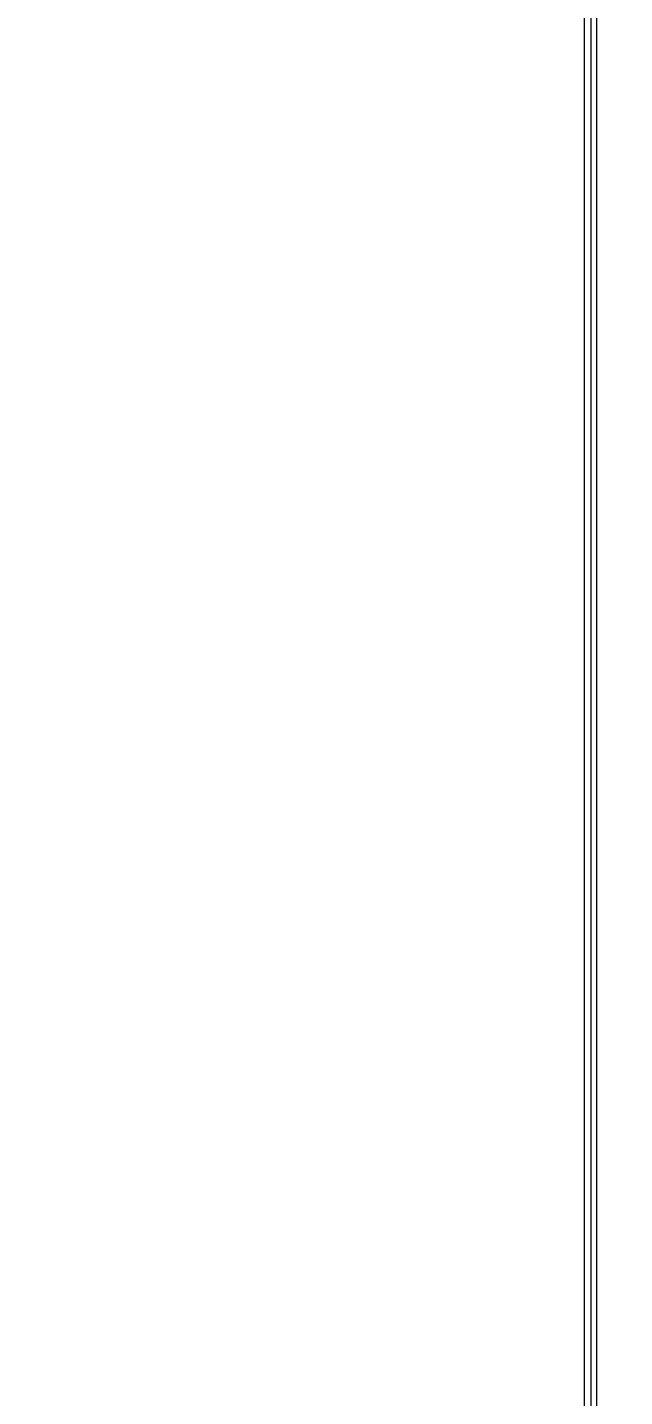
# Model space of a CAD drawing. Extents: x 3571 to 9666, y -561 to 1991.
# Drawn here: x 3926.39 to 3933.42, y 1223.51 to 1239.64 of the extents above; entities that cross this region are included whole.
import ezdxf

# ---------------------------------------------------------------- set-up
doc = ezdxf.new("R2010")
doc.units = 0
doc.header["$LTSCALE"] = 20
doc.header["$MEASUREMENT"] = 0
doc.layers.get('0').update_dxf_attribs({"linetype": 'CONTINUOUS'})
doc.layers.get('DEFPOINTS').update_dxf_attribs({"linetype": 'CONTINUOUS'})
doc.styles.get("Standard").update_dxf_attribs({"font": 'NanumGothic.ttf'})
doc.dimstyles.get("Standard").update_dxf_attribs({"dimtxt": 2.7, "dimasz": 2.5, "dimexe": 1.5, "dimexo": 1.5, "dimgap": 1.5, "dimtad": 1, "dimdec": 0, "dimlfac": 10, "dimzin": 0, "dimdsep": 46, "dimtxsty": 'Standard', "dimcen": 0, "dimclrt": 2, "dimadec": 0, "dimazin": 0, "dimtfac": 1, "dimtdec": 0, "dimtmove": 0, "dimatfit": 3, "dimfxl": 0, "dimtolj": 1, "dimtzin": 0, "dimarcsym": 0})

# ---------------------------------------------------------------- blocks, each defined once
blk = doc.blocks.new('*D76')
at = {"color": 3, "lineweight": -2}
for p, q in [((3747.644020404356, 1211.914533178565), (3747.644020404356, 1542.245189912639)), ((4406.505126480247, 1212.370837736129), (4406.505126480247, 1542.245189912639)), ((3767.644020404356, 1537.245189912639), (4386.505126480247, 1537.245189912639))]:
    blk.add_line(p, q, dxfattribs=at)
at = {"color": 3}
for points in [[(3767.644020404356, 1540.578523245972), (3767.644020404356, 1533.911856579306), (3747.644020404356, 1537.245189912639)], [(4386.505126480247, 1540.578523245972), (4386.505126480247, 1533.911856579306), (4406.505126480247, 1537.245189912639)]]:
    blk.add_solid(points, dxfattribs=at)
at = {"layer": 'DEFPOINTS', "color": 0}
for p in [(4406.505126480247, 1537.245189912639), (4406.505126480247, 1210.870837736129), (3747.644020404356, 1210.414533178565)]:
    blk.add_point(p, dxfattribs=at)
at = {"color": 2, "insert": (4077.074573442302, 1563.575662015643), "char_height": 30, "attachment_point": 5}
blk.add_mtext('\\A1;660', dxfattribs=at)

msp = doc.modelspace()

# ---------------------------------------------------------------- linework, layer by layer
at = {"color": 7, "linetype": 'Continuous', "lineweight": 15}
for p, q in [((3932.942988161234, 1178.370831421587), (3932.942988161234, 1243.370829037401)), ((3932.942988161234, 1178.370831421587), (3932.942988161234, 1243.370829037401)), ((3933.019997362284, 1243.370829037401), (3933.019997362284, 1178.370831421587)), ((3933.091642145304, 1178.370831421587), (3933.091642145304, 1243.370829037401))]:
    msp.add_line(p, q, dxfattribs=at)
for points, knots in [([(3894.333483461523, 1401.771498731348), (3906.100800176704, 1402.710273644794), (3929.637627985008, 1404.587998535145), (3965.022014940247, 1406.204906782159), (4000.488316770339, 1406.986271830019), (4036.020057840222, 1406.943545190302), (4071.601185491569, 1406.217497426328), (4107.106534020561, 1404.856868279352), (4141.525938819135, 1402.900089570855), (4176.846203248509, 1400.300650150142), (4212.119984328167, 1397.118195817607), (4239.543456099376, 1394.031404288787), (4259.205482714928, 1391.798278538801), (4271.111517033072, 1390.469549494946), (4282.986612298795, 1388.885817145555), (4294.767147709943, 1386.85282632145), (4306.389273230716, 1384.1603644946), (4317.509320375479, 1380.653817137772), (4328.047312709044, 1376.316700434521), (4338.087287379853, 1371.298115783778), (4347.785592252178, 1365.470736867026), (4356.509595441663, 1359.300749363168), (4364.180421933665, 1352.93708768679), (4370.843403899433, 1346.390371529629), (4376.972844275178, 1339.220982865615), (4382.468946628096, 1331.550806473951), (4387.245850285808, 1323.513261226413), (4391.334842316153, 1315.099874610348), (4394.740763639971, 1306.284128969045), (4397.780776058573, 1295.551376011048), (4400.310509995652, 1283.033799112028), (4402.525290781048, 1268.824322675389), (4404.520395074886, 1252.062960187624), (4406.175207034343, 1232.745456728909), (4406.395153332183, 1218.162377362616), (4406.505126480248, 1210.870837736129)], [0, 0, 0, 0, 0.05594798814554944, 0.1119064095133983, 0.1678565730170969, 0.2240775631192873, 0.2803045796373706, 0.3365276722032826, 0.3924781421976674, 0.4484287037257266, 0.504379159687246, 0.5603296878137058, 0.5792189555221166, 0.598169364341877, 0.6171109322072589, 0.635994449754098, 0.6548108335217194, 0.6736105404917128, 0.6911818055379307, 0.7087531597317314, 0.7267379366455554, 0.7447227926196957, 0.7593043046402114, 0.773883531233038, 0.7888859671251504, 0.8038884185140639, 0.8184755101760713, 0.8330626011716221, 0.8480826492400164, 0.8631027327200007, 0.8857470321039616, 0.9084122592657224, 0.9310742653205699, 0.9655371329281496, 1, 1, 1, 1]), ([(3946.526675012281, 1315.066784519725), (3945.113114202672, 1314.992531386296), (3943.699665344364, 1314.915987825614), (3941.686001701957, 1314.803668713149), (3941.085348137727, 1314.769750105891), (3939.885308424038, 1314.701156517583), (3939.284359198908, 1314.666391526407), (3937.484247131739, 1314.561011611809), (3936.283661990252, 1314.48907036815), (3932.683012029025, 1314.268338969477), (3930.282773134415, 1314.114557959441), (3923.084433508251, 1313.633493086381), (3918.28704028482, 1313.286268946738), (3912.292090430987, 1312.819356909207), (3911.093823433503, 1312.723959876526), (3909.295883871608, 1312.579941789596), (3908.697153336279, 1312.522458272322), (3907.502380268583, 1312.38462376173), (3906.906642884409, 1312.305048391641), (3903.933904906102, 1311.852836196054), (3901.58274553778, 1311.318339078989), (3896.981382368605, 1309.915134979435), (3894.730259393429, 1309.04590002041), (3891.467032007735, 1307.505621237902), (3890.397650874896, 1306.952732981275), (3888.825050721447, 1306.065979835135), (3888.306490013405, 1305.761074653546), (3887.280131059029, 1305.132307365547), (3886.773162083999, 1304.808945731585), (3884.266228027016, 1303.145553769147), (3882.356519316992, 1301.668667827185), (3878.770550977759, 1298.45543571097), (3877.093253862586, 1296.718147006246), (3874.006215448848, 1293.01933397277), (3872.596752758865, 1291.058364516682), (3870.073839170735, 1286.952011868135), (3868.961123371948, 1284.807918618724), (3867.054798171737, 1280.379237641067), (3866.26209833067, 1278.096818358706), (3865.012576080313, 1273.439228348677), (3864.556187760405, 1271.065269095217), (3864.202096821391, 1268.072146226477), (3864.142114555216, 1267.472156701876), (3864.043508611045, 1266.270650322501), (3863.994800795648, 1265.669551248289), (3863.899207944211, 1264.468232678493), (3863.852096785966, 1263.866309208771), (3863.782810989724, 1262.965601212146), (3863.759843033882, 1262.664430824817), (3863.714438913135, 1262.063799898558), (3863.691923162005, 1261.763314720568), (3863.49093954057, 1259.056924905895), (3863.325179078282, 1256.652585716277), (3862.865767287563, 1249.432100721494), (3862.61054586219, 1244.616890686786), (3861.997724197157, 1230.16198332241), (3861.793194655094, 1220.516022947511), (3861.793315745221, 1210.870830229494)], [0.7121402015328443, 0.7121402015328443, 0.7121402015328443, 0.7121402015328443, 0.719640964897955, 0.719640964897955, 0.722826863024114, 0.722826863024114, 0.726012761150274, 0.726012761150274, 0.732384557402593, 0.732384557402593, 0.74512814990723, 0.74512814990723, 0.770615334916508, 0.770615334916508, 0.776987131168828, 0.776987131168828, 0.780173029294986, 0.780173029294986, 0.783358927421147, 0.783358927421147, 0.796102519925785, 0.796102519925785, 0.808846112430423, 0.808846112430423, 0.815217908682742, 0.815217908682742, 0.8184038068089029, 0.8184038068089029, 0.821589704935062, 0.821589704935062, 0.8343332974397001, 0.8343332974397001, 0.847076889944339, 0.847076889944339, 0.859820482448977, 0.859820482448977, 0.872564074953615, 0.872564074953615, 0.885307667458255, 0.885307667458255, 0.898051259962892, 0.898051259962892, 0.901237158089052, 0.901237158089052, 0.9044230562152109, 0.9044230562152109, 0.907608954341371, 0.907608954341371, 0.9092019034044511, 0.9092019034044511, 0.91079485246753, 0.91079485246753, 0.92353844497217, 0.92353844497217, 0.949025629981445, 0.949025629981445, 1, 1, 1, 1])]:
    msp.add_open_spline(points, degree=3, knots=knots, dxfattribs=at)

# ---------------------------------------------------------------- dimensions: what is measured, and where the dimension line sits
dim = msp.add_linear_dim(base=(4406.505126480247, 1537.245189912639), p1=(3747.644020404356, 1210.414533178565), p2=(4406.505126480247, 1210.870837736129), text='660', dimstyle='Standard', override={"dimtxt": 30, "dimasz": 20, "dimexe": 5, "dimgap": 10, "dimlfac": 1, "dimzin": 12, "dimclrd": 3, "dimclre": 3, "dimazin": 2, "dimarcsym": 1})
dim.commit()
dim.dimension.update_dxf_attribs({"geometry": '*D76', "text_midpoint": (4077.074573442302, 1537.245189912639), "dimtype": 160})

doc.saveas('drawing.dxf')
